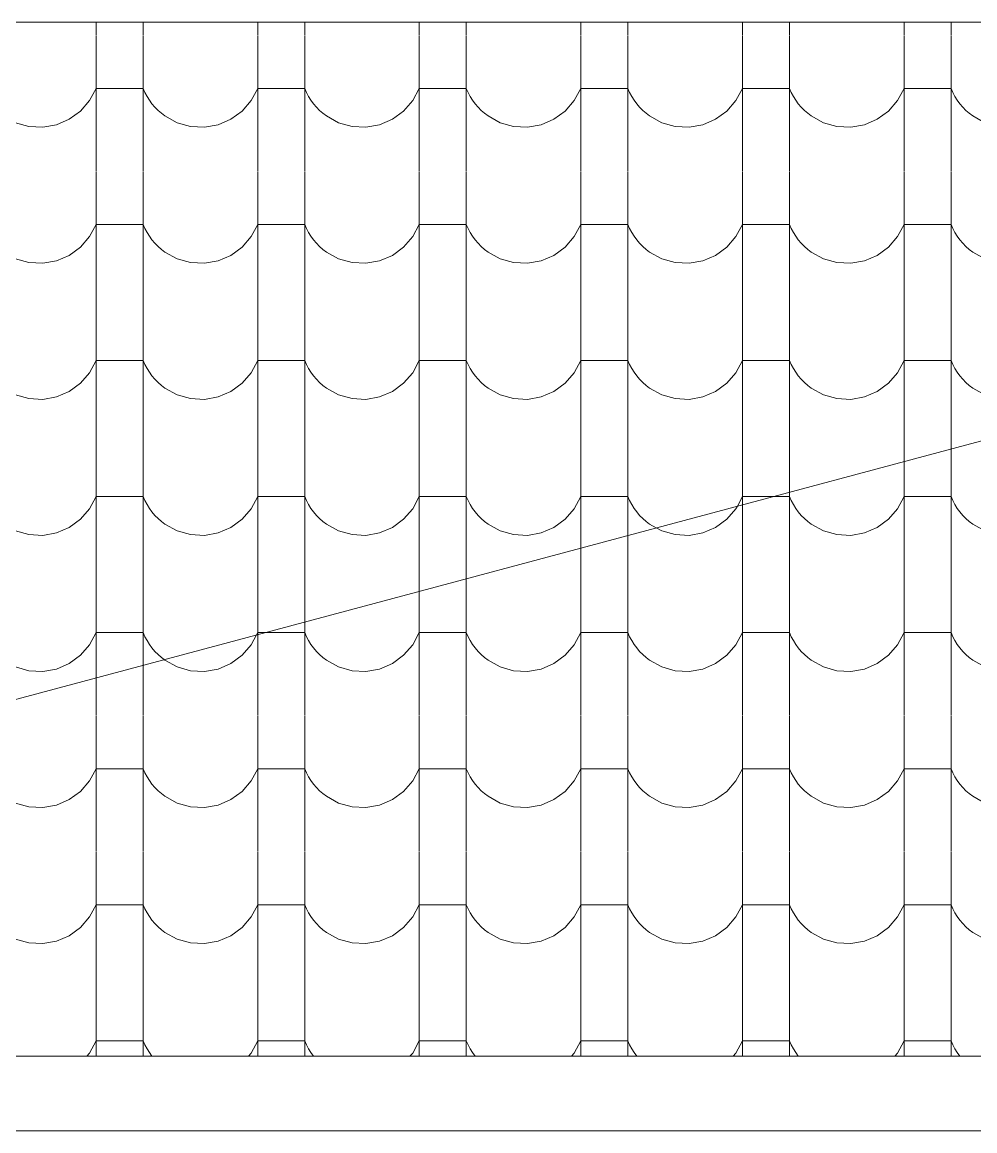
# Model space of a CAD drawing. Header units: millimetres. Extents: x 3554773 to 3850347, y -1853213 to -1653133.
# Drawn here: x 3600407 to 3604341, y -1693890 to -1689310 of the extents above; entities that cross this region are included whole.
import ezdxf

# ---------------------------------------------------------------- set-up
doc = ezdxf.new("R2010")
doc.units = ezdxf.units.MM
doc.header["$MEASUREMENT"] = 0
doc.set_wipeout_variables(frame=1)
doc.linetypes.add('Wipeout_Contour', pattern=[1000, 0, -1000])
doc.layers.add('Shell - Roof', color=7, linetype='Continuous')
doc.layers.add('Structural - Bearing', color=7, linetype='Continuous')
for name, color, linetype, lineweight, true_color in [('Shell - Roof_Pen_No__72', 7, 'Continuous', 20, 0xbf8080), ('Shell - Roof_Pen_No__92', 7, 'Continuous', 13, 0xbf8080), ('Structural - Bearing_Pen_No__87', 7, 'Continuous', 20, 0x6a6a6a)]:
    doc.layers.add(name, color=color, linetype=linetype, lineweight=lineweight, true_color=true_color)

# ---------------------------------------------------------------- blocks, each defined once
blk = doc.blocks.new('*X17', base_point=(2062354.7, -947561.6))
at = {"layer": 'Shell - Roof_Pen_No__72', "linetype": 'Continuous'}
for p, q in [((3678175.7, -1724558.6), (3678175.7, -1724571.6)), ((3678223.7, -1724558.6), (3678223.7, -1724571.6)), ((3678340.7, -1724558.6), (3678340.7, -1724571.6)), ((3678388.7, -1724558.6), (3678388.7, -1724571.6)), ((3678505.7, -1724558.6), (3678505.7, -1724571.6)), ((3678553.7, -1724558.6), (3678553.7, -1724571.6)), ((3678670.7, -1724558.6), (3678670.7, -1724571.6)), ((3678718.7, -1724558.6), (3678718.7, -1724571.6)), ((3678835.7, -1724558.6), (3678835.7, -1724571.6)), ((3678883.7, -1724558.6), (3678883.7, -1724571.6)), ((3679000.7, -1724558.6), (3679000.7, -1724571.6)), ((3679048.7, -1724558.6), (3679048.7, -1724571.6)), ((3678175.7, -1724572.1), (3678175.7, -1724710.6)), ((3678223.7, -1724572.1), (3678223.7, -1724710.6)), ((3678340.7, -1724572.1), (3678340.7, -1724710.6)), ((3678388.7, -1724572.1), (3678388.7, -1724710.6)), ((3678505.7, -1724572.1), (3678505.7, -1724710.6)), ((3678553.7, -1724572.1), (3678553.7, -1724710.6)), ((3678670.7, -1724572.1), (3678670.7, -1724710.6)), ((3678718.7, -1724572.1), (3678718.7, -1724710.6)), ((3678835.7, -1724572.1), (3678835.7, -1724710.6)), ((3678883.7, -1724572.1), (3678883.7, -1724710.6)), ((3679000.7, -1724572.1), (3679000.7, -1724710.6)), ((3679048.7, -1724572.1), (3679048.7, -1724710.6)), ((3678169, -1724638.7), (3678175.7, -1724626.2)), ((3678199.7, -1724626.2), (3678175.7, -1724626.2)), ((3678223.7, -1724626.2), (3678199.7, -1724626.2)), ((3678223.7, -1724626.2), (3678225.5, -1724630.4)), ((3678225.5, -1724630.4), (3678227.7, -1724634.4)), ((3678334, -1724638.7), (3678340.7, -1724626.2)), ((3678364.7, -1724626.2), (3678340.7, -1724626.2)), ((3678388.7, -1724626.2), (3678364.7, -1724626.2)), ((3678388.7, -1724626.2), (3678390.5, -1724630.4)), ((3678390.5, -1724630.4), (3678392.7, -1724634.4)), ((3678499, -1724638.7), (3678505.7, -1724626.2)), ((3678529.7, -1724626.2), (3678505.7, -1724626.2)), ((3678553.7, -1724626.2), (3678529.7, -1724626.2)), ((3678553.7, -1724626.2), (3678555.5, -1724630.4)), ((3678555.5, -1724630.4), (3678557.7, -1724634.4)), ((3678664, -1724638.7), (3678670.7, -1724626.2)), ((3678694.7, -1724626.2), (3678670.7, -1724626.2)), ((3678718.7, -1724626.2), (3678694.7, -1724626.2)), ((3678718.7, -1724626.2), (3678720.5, -1724630.4)), ((3678720.5, -1724630.4), (3678722.7, -1724634.4)), ((3678829, -1724638.7), (3678835.7, -1724626.2)), ((3678859.7, -1724626.2), (3678835.7, -1724626.2)), ((3678883.7, -1724626.2), (3678859.7, -1724626.2)), ((3678883.7, -1724626.2), (3678885.5, -1724630.4)), ((3678885.5, -1724630.4), (3678887.7, -1724634.4)), ((3678994, -1724638.7), (3679000.7, -1724626.2)), ((3679024.7, -1724626.2), (3679000.7, -1724626.2)), ((3679048.7, -1724626.2), (3679024.7, -1724626.2)), ((3679048.7, -1724626.2), (3679050.5, -1724630.4)), ((3679050.5, -1724630.4), (3679052.7, -1724634.4)), ((3678159.7, -1724649.4), (3678169, -1724638.7)), ((3678227.7, -1724634.4), (3678230.1, -1724638.3)), ((3678230.1, -1724638.3), (3678232.7, -1724641.9)), ((3678232.7, -1724641.9), (3678235.7, -1724645.4)), ((3678324.7, -1724649.4), (3678334, -1724638.7)), ((3678392.7, -1724634.4), (3678395.1, -1724638.3)), ((3678395.1, -1724638.3), (3678397.7, -1724641.9)), ((3678397.7, -1724641.9), (3678400.7, -1724645.4)), ((3678489.7, -1724649.4), (3678499, -1724638.7)), ((3678557.7, -1724634.4), (3678560.1, -1724638.3)), ((3678560.1, -1724638.3), (3678562.7, -1724641.9)), ((3678562.7, -1724641.9), (3678565.7, -1724645.4)), ((3678654.7, -1724649.4), (3678664, -1724638.7)), ((3678722.7, -1724634.4), (3678725.1, -1724638.3)), ((3678725.1, -1724638.3), (3678727.7, -1724641.9)), ((3678727.7, -1724641.9), (3678730.7, -1724645.4)), ((3678819.7, -1724649.4), (3678829, -1724638.7)), ((3678887.7, -1724634.4), (3678890.1, -1724638.3)), ((3678890.1, -1724638.3), (3678892.7, -1724641.9)), ((3678892.7, -1724641.9), (3678895.7, -1724645.4)), ((3678984.7, -1724649.4), (3678994, -1724638.7)), ((3679052.7, -1724634.4), (3679055.1, -1724638.3)), ((3679055.1, -1724638.3), (3679057.7, -1724641.9)), ((3679057.7, -1724641.9), (3679060.7, -1724645.4)), ((3678148.2, -1724657.8), (3678159.7, -1724649.4)), ((3678235.7, -1724645.4), (3678238.9, -1724648.7)), ((3678238.9, -1724648.7), (3678242.3, -1724651.7)), ((3678242.3, -1724651.7), (3678245.9, -1724654.4)), ((3678245.9, -1724654.4), (3678258.3, -1724661.3)), ((3678313.2, -1724657.8), (3678324.7, -1724649.4)), ((3678400.7, -1724645.4), (3678403.9, -1724648.7)), ((3678403.9, -1724648.7), (3678407.3, -1724651.7)), ((3678407.3, -1724651.7), (3678410.9, -1724654.4)), ((3678410.9, -1724654.4), (3678423.3, -1724661.3)), ((3678478.2, -1724657.8), (3678489.7, -1724649.4)), ((3678565.7, -1724645.4), (3678568.9, -1724648.7)), ((3678568.9, -1724648.7), (3678572.3, -1724651.7)), ((3678572.3, -1724651.7), (3678575.9, -1724654.4)), ((3678575.9, -1724654.4), (3678588.3, -1724661.3)), ((3678643.2, -1724657.8), (3678654.7, -1724649.4)), ((3678730.7, -1724645.4), (3678733.9, -1724648.7)), ((3678733.9, -1724648.7), (3678737.3, -1724651.7)), ((3678737.3, -1724651.7), (3678740.9, -1724654.4)), ((3678740.9, -1724654.4), (3678753.3, -1724661.3)), ((3678808.2, -1724657.8), (3678819.7, -1724649.4)), ((3678895.7, -1724645.4), (3678898.9, -1724648.7)), ((3678898.9, -1724648.7), (3678902.3, -1724651.7)), ((3678902.3, -1724651.7), (3678905.9, -1724654.4)), ((3678905.9, -1724654.4), (3678918.3, -1724661.3)), ((3678973.2, -1724657.8), (3678984.7, -1724649.4)), ((3679060.7, -1724645.4), (3679063.9, -1724648.7)), ((3679063.9, -1724648.7), (3679067.3, -1724651.7)), ((3679067.3, -1724651.7), (3679070.9, -1724654.4)), ((3679070.9, -1724654.4), (3679083.3, -1724661.3)), ((3678093.3, -1724661.3), (3678107, -1724665.1)), ((3678107, -1724665.1), (3678121.2, -1724665.9)), ((3678121.2, -1724665.9), (3678135.2, -1724663.4)), ((3678135.2, -1724663.4), (3678148.2, -1724657.8)), ((3678258.3, -1724661.3), (3678272, -1724665.1)), ((3678272, -1724665.1), (3678286.2, -1724665.9)), ((3678286.2, -1724665.9), (3678300.2, -1724663.4)), ((3678300.2, -1724663.4), (3678313.2, -1724657.8)), ((3678423.3, -1724661.3), (3678437, -1724665.1)), ((3678437, -1724665.1), (3678451.2, -1724665.9)), ((3678451.2, -1724665.9), (3678465.2, -1724663.4)), ((3678465.2, -1724663.4), (3678478.2, -1724657.8)), ((3678588.3, -1724661.3), (3678602, -1724665.1)), ((3678602, -1724665.1), (3678616.2, -1724665.9)), ((3678616.2, -1724665.9), (3678630.2, -1724663.4)), ((3678630.2, -1724663.4), (3678643.2, -1724657.8)), ((3678753.3, -1724661.3), (3678767, -1724665.1)), ((3678767, -1724665.1), (3678781.2, -1724665.9)), ((3678781.2, -1724665.9), (3678795.2, -1724663.4)), ((3678795.2, -1724663.4), (3678808.2, -1724657.8)), ((3678918.3, -1724661.3), (3678932, -1724665.1)), ((3678932, -1724665.1), (3678946.2, -1724665.9)), ((3678946.2, -1724665.9), (3678960.2, -1724663.4)), ((3678960.2, -1724663.4), (3678973.2, -1724657.8)), ((3678175.7, -1724711.1), (3678175.7, -1724849.6)), ((3678223.7, -1724711.1), (3678223.7, -1724849.6)), ((3678340.7, -1724711.1), (3678340.7, -1724849.6)), ((3678388.7, -1724711.1), (3678388.7, -1724849.6)), ((3678505.7, -1724711.1), (3678505.7, -1724849.6)), ((3678553.7, -1724711.1), (3678553.7, -1724849.6)), ((3678670.7, -1724711.1), (3678670.7, -1724849.6)), ((3678718.7, -1724711.1), (3678718.7, -1724849.6)), ((3678835.7, -1724711.1), (3678835.7, -1724849.6)), ((3678883.7, -1724711.1), (3678883.7, -1724849.6)), ((3679000.7, -1724711.1), (3679000.7, -1724849.6)), ((3679048.7, -1724711.1), (3679048.7, -1724849.6)), ((3678169, -1724777.7), (3678175.7, -1724765.2)), ((3678199.7, -1724765.2), (3678175.7, -1724765.2)), ((3678223.7, -1724765.2), (3678199.7, -1724765.2)), ((3678223.7, -1724765.2), (3678225.5, -1724769.4)), ((3678334, -1724777.7), (3678340.7, -1724765.2)), ((3678364.7, -1724765.2), (3678340.7, -1724765.2)), ((3678388.7, -1724765.2), (3678364.7, -1724765.2)), ((3678388.7, -1724765.2), (3678390.5, -1724769.4)), ((3678499, -1724777.7), (3678505.7, -1724765.2)), ((3678529.7, -1724765.2), (3678505.7, -1724765.2)), ((3678553.7, -1724765.2), (3678529.7, -1724765.2)), ((3678553.7, -1724765.2), (3678555.5, -1724769.4)), ((3678664, -1724777.7), (3678670.7, -1724765.2)), ((3678694.7, -1724765.2), (3678670.7, -1724765.2)), ((3678718.7, -1724765.2), (3678694.7, -1724765.2)), ((3678718.7, -1724765.2), (3678720.5, -1724769.4)), ((3678829, -1724777.7), (3678835.7, -1724765.2)), ((3678859.7, -1724765.2), (3678835.7, -1724765.2)), ((3678883.7, -1724765.2), (3678859.7, -1724765.2)), ((3678883.7, -1724765.2), (3678885.5, -1724769.4)), ((3678994, -1724777.7), (3679000.7, -1724765.2)), ((3679024.7, -1724765.2), (3679000.7, -1724765.2)), ((3679048.7, -1724765.2), (3679024.7, -1724765.2)), ((3679048.7, -1724765.2), (3679050.5, -1724769.4)), ((3678159.7, -1724788.4), (3678169, -1724777.7)), ((3678225.5, -1724769.4), (3678227.7, -1724773.4)), ((3678227.7, -1724773.4), (3678230.1, -1724777.3)), ((3678230.1, -1724777.3), (3678232.7, -1724780.9)), ((3678324.7, -1724788.4), (3678334, -1724777.7)), ((3678390.5, -1724769.4), (3678392.7, -1724773.4)), ((3678392.7, -1724773.4), (3678395.1, -1724777.3)), ((3678395.1, -1724777.3), (3678397.7, -1724780.9)), ((3678489.7, -1724788.4), (3678499, -1724777.7)), ((3678555.5, -1724769.4), (3678557.7, -1724773.4)), ((3678557.7, -1724773.4), (3678560.1, -1724777.3)), ((3678560.1, -1724777.3), (3678562.7, -1724780.9)), ((3678654.7, -1724788.4), (3678664, -1724777.7)), ((3678720.5, -1724769.4), (3678722.7, -1724773.4)), ((3678722.7, -1724773.4), (3678725.1, -1724777.3)), ((3678725.1, -1724777.3), (3678727.7, -1724780.9)), ((3678819.7, -1724788.4), (3678829, -1724777.7)), ((3678885.5, -1724769.4), (3678887.7, -1724773.4)), ((3678887.7, -1724773.4), (3678890.1, -1724777.3)), ((3678890.1, -1724777.3), (3678892.7, -1724780.9)), ((3678984.7, -1724788.4), (3678994, -1724777.7)), ((3679050.5, -1724769.4), (3679052.7, -1724773.4)), ((3679052.7, -1724773.4), (3679055.1, -1724777.3)), ((3679055.1, -1724777.3), (3679057.7, -1724780.9)), ((3678148.2, -1724796.8), (3678159.7, -1724788.4)), ((3678232.7, -1724780.9), (3678235.7, -1724784.4)), ((3678235.7, -1724784.4), (3678238.9, -1724787.7)), ((3678238.9, -1724787.7), (3678242.3, -1724790.7)), ((3678242.3, -1724790.7), (3678245.9, -1724793.4)), ((3678313.2, -1724796.8), (3678324.7, -1724788.4)), ((3678397.7, -1724780.9), (3678400.7, -1724784.4)), ((3678400.7, -1724784.4), (3678403.9, -1724787.7)), ((3678403.9, -1724787.7), (3678407.3, -1724790.7)), ((3678407.3, -1724790.7), (3678410.9, -1724793.4)), ((3678478.2, -1724796.8), (3678489.7, -1724788.4)), ((3678562.7, -1724780.9), (3678565.7, -1724784.4)), ((3678565.7, -1724784.4), (3678568.9, -1724787.7)), ((3678568.9, -1724787.7), (3678572.3, -1724790.7)), ((3678572.3, -1724790.7), (3678575.9, -1724793.4)), ((3678643.2, -1724796.8), (3678654.7, -1724788.4)), ((3678727.7, -1724780.9), (3678730.7, -1724784.4)), ((3678730.7, -1724784.4), (3678733.9, -1724787.7)), ((3678733.9, -1724787.7), (3678737.3, -1724790.7)), ((3678737.3, -1724790.7), (3678740.9, -1724793.4)), ((3678808.2, -1724796.8), (3678819.7, -1724788.4)), ((3678892.7, -1724780.9), (3678895.7, -1724784.4)), ((3678895.7, -1724784.4), (3678898.9, -1724787.7)), ((3678898.9, -1724787.7), (3678902.3, -1724790.7)), ((3678902.3, -1724790.7), (3678905.9, -1724793.4)), ((3678973.2, -1724796.8), (3678984.7, -1724788.4)), ((3679057.7, -1724780.9), (3679060.7, -1724784.4)), ((3679060.7, -1724784.4), (3679063.9, -1724787.7)), ((3679063.9, -1724787.7), (3679067.3, -1724790.7)), ((3679067.3, -1724790.7), (3679070.9, -1724793.4)), ((3678093.3, -1724800.3), (3678107, -1724804.1)), ((3678121.2, -1724804.9), (3678135.2, -1724802.4)), ((3678135.2, -1724802.4), (3678148.2, -1724796.8)), ((3678245.9, -1724793.4), (3678258.3, -1724800.3)), ((3678258.3, -1724800.3), (3678272, -1724804.1)), ((3678286.2, -1724804.9), (3678300.2, -1724802.4)), ((3678300.2, -1724802.4), (3678313.2, -1724796.8)), ((3678410.9, -1724793.4), (3678423.3, -1724800.3)), ((3678423.3, -1724800.3), (3678437, -1724804.1)), ((3678451.2, -1724804.9), (3678465.2, -1724802.4)), ((3678465.2, -1724802.4), (3678478.2, -1724796.8)), ((3678575.9, -1724793.4), (3678588.3, -1724800.3)), ((3678588.3, -1724800.3), (3678602, -1724804.1)), ((3678616.2, -1724804.9), (3678630.2, -1724802.4)), ((3678630.2, -1724802.4), (3678643.2, -1724796.8)), ((3678740.9, -1724793.4), (3678753.3, -1724800.3)), ((3678753.3, -1724800.3), (3678767, -1724804.1)), ((3678781.2, -1724804.9), (3678795.2, -1724802.4)), ((3678795.2, -1724802.4), (3678808.2, -1724796.8)), ((3678905.9, -1724793.4), (3678918.3, -1724800.3)), ((3678918.3, -1724800.3), (3678932, -1724804.1)), ((3678946.2, -1724804.9), (3678960.2, -1724802.4)), ((3678960.2, -1724802.4), (3678973.2, -1724796.8)), ((3679070.9, -1724793.4), (3679083.3, -1724800.3)), ((3678107, -1724804.1), (3678121.2, -1724804.9)), ((3678272, -1724804.1), (3678286.2, -1724804.9)), ((3678437, -1724804.1), (3678451.2, -1724804.9)), ((3678602, -1724804.1), (3678616.2, -1724804.9)), ((3678767, -1724804.1), (3678781.2, -1724804.9)), ((3678932, -1724804.1), (3678946.2, -1724804.9)), ((3678175.7, -1724850.1), (3678175.7, -1724988.6)), ((3678223.7, -1724850.1), (3678223.7, -1724988.6)), ((3678340.7, -1724850.1), (3678340.7, -1724988.6)), ((3678388.7, -1724850.1), (3678388.7, -1724988.6)), ((3678505.7, -1724850.1), (3678505.7, -1724988.6)), ((3678553.7, -1724850.1), (3678553.7, -1724988.6)), ((3678670.7, -1724850.1), (3678670.7, -1724988.6)), ((3678718.7, -1724850.1), (3678718.7, -1724988.6)), ((3678835.7, -1724850.1), (3678835.7, -1724988.6)), ((3678883.7, -1724850.1), (3678883.7, -1724988.6)), ((3679000.7, -1724850.1), (3679000.7, -1724988.6)), ((3679048.7, -1724850.1), (3679048.7, -1724988.6)), ((3678169, -1724916.7), (3678175.7, -1724904.2)), ((3678199.7, -1724904.2), (3678175.7, -1724904.2)), ((3678223.7, -1724904.2), (3678199.7, -1724904.2)), ((3678223.7, -1724904.2), (3678225.5, -1724908.4)), ((3678334, -1724916.7), (3678340.7, -1724904.2)), ((3678364.7, -1724904.2), (3678340.7, -1724904.2)), ((3678388.7, -1724904.2), (3678364.7, -1724904.2)), ((3678388.7, -1724904.2), (3678390.5, -1724908.4)), ((3678499, -1724916.7), (3678505.7, -1724904.2)), ((3678529.7, -1724904.2), (3678505.7, -1724904.2)), ((3678553.7, -1724904.2), (3678529.7, -1724904.2)), ((3678553.7, -1724904.2), (3678555.5, -1724908.4)), ((3678664, -1724916.7), (3678670.7, -1724904.2)), ((3678694.7, -1724904.2), (3678670.7, -1724904.2)), ((3678718.7, -1724904.2), (3678694.7, -1724904.2)), ((3678718.7, -1724904.2), (3678720.5, -1724908.4)), ((3678829, -1724916.7), (3678835.7, -1724904.2)), ((3678859.7, -1724904.2), (3678835.7, -1724904.2)), ((3678883.7, -1724904.2), (3678859.7, -1724904.2)), ((3678883.7, -1724904.2), (3678885.5, -1724908.4)), ((3678994, -1724916.7), (3679000.7, -1724904.2)), ((3679024.7, -1724904.2), (3679000.7, -1724904.2)), ((3679048.7, -1724904.2), (3679024.7, -1724904.2)), ((3679048.7, -1724904.2), (3679050.5, -1724908.4)), ((3678225.5, -1724908.4), (3678227.7, -1724912.4)), ((3678227.7, -1724912.4), (3678230.1, -1724916.3)), ((3678390.5, -1724908.4), (3678392.7, -1724912.4)), ((3678392.7, -1724912.4), (3678395.1, -1724916.3)), ((3678555.5, -1724908.4), (3678557.7, -1724912.4)), ((3678557.7, -1724912.4), (3678560.1, -1724916.3)), ((3678720.5, -1724908.4), (3678722.7, -1724912.4)), ((3678722.7, -1724912.4), (3678725.1, -1724916.3)), ((3678885.5, -1724908.4), (3678887.7, -1724912.4)), ((3678887.7, -1724912.4), (3678890.1, -1724916.3)), ((3679050.5, -1724908.4), (3679052.7, -1724912.4)), ((3679052.7, -1724912.4), (3679055.1, -1724916.3)), ((3678148.2, -1724935.8), (3678159.7, -1724927.4)), ((3678159.7, -1724927.4), (3678169, -1724916.7)), ((3678230.1, -1724916.3), (3678232.7, -1724919.9)), ((3678232.7, -1724919.9), (3678235.7, -1724923.4)), ((3678235.7, -1724923.4), (3678238.9, -1724926.7)), ((3678238.9, -1724926.7), (3678242.3, -1724929.7)), ((3678313.2, -1724935.8), (3678324.7, -1724927.4)), ((3678324.7, -1724927.4), (3678334, -1724916.7)), ((3678395.1, -1724916.3), (3678397.7, -1724919.9)), ((3678397.7, -1724919.9), (3678400.7, -1724923.4)), ((3678400.7, -1724923.4), (3678403.9, -1724926.7)), ((3678403.9, -1724926.7), (3678407.3, -1724929.7)), ((3678478.2, -1724935.8), (3678489.7, -1724927.4)), ((3678489.7, -1724927.4), (3678499, -1724916.7)), ((3678560.1, -1724916.3), (3678562.7, -1724919.9)), ((3678562.7, -1724919.9), (3678565.7, -1724923.4)), ((3678565.7, -1724923.4), (3678568.9, -1724926.7)), ((3678568.9, -1724926.7), (3678572.3, -1724929.7)), ((3678643.2, -1724935.8), (3678654.7, -1724927.4)), ((3678654.7, -1724927.4), (3678664, -1724916.7)), ((3678725.1, -1724916.3), (3678727.7, -1724919.9)), ((3678727.7, -1724919.9), (3678730.7, -1724923.4)), ((3678730.7, -1724923.4), (3678733.9, -1724926.7)), ((3678733.9, -1724926.7), (3678737.3, -1724929.7)), ((3678808.2, -1724935.8), (3678819.7, -1724927.4)), ((3678819.7, -1724927.4), (3678829, -1724916.7)), ((3678890.1, -1724916.3), (3678892.7, -1724919.9)), ((3678892.7, -1724919.9), (3678895.7, -1724923.4)), ((3678895.7, -1724923.4), (3678898.9, -1724926.7)), ((3678898.9, -1724926.7), (3678902.3, -1724929.7)), ((3678973.2, -1724935.8), (3678984.7, -1724927.4)), ((3678984.7, -1724927.4), (3678994, -1724916.7)), ((3679055.1, -1724916.3), (3679057.7, -1724919.9)), ((3679057.7, -1724919.9), (3679060.7, -1724923.4)), ((3679060.7, -1724923.4), (3679063.9, -1724926.7)), ((3679063.9, -1724926.7), (3679067.3, -1724929.7)), ((3678135.2, -1724941.4), (3678148.2, -1724935.8)), ((3678242.3, -1724929.7), (3678245.9, -1724932.4)), ((3678245.9, -1724932.4), (3678258.3, -1724939.3)), ((3678300.2, -1724941.4), (3678313.2, -1724935.8)), ((3678407.3, -1724929.7), (3678410.9, -1724932.4)), ((3678410.9, -1724932.4), (3678423.3, -1724939.3)), ((3678465.2, -1724941.4), (3678478.2, -1724935.8)), ((3678572.3, -1724929.7), (3678575.9, -1724932.4)), ((3678575.9, -1724932.4), (3678588.3, -1724939.3)), ((3678630.2, -1724941.4), (3678643.2, -1724935.8)), ((3678737.3, -1724929.7), (3678740.9, -1724932.4)), ((3678740.9, -1724932.4), (3678753.3, -1724939.3)), ((3678795.2, -1724941.4), (3678808.2, -1724935.8)), ((3678902.3, -1724929.7), (3678905.9, -1724932.4)), ((3678905.9, -1724932.4), (3678918.3, -1724939.3)), ((3678960.2, -1724941.4), (3678973.2, -1724935.8)), ((3679067.3, -1724929.7), (3679070.9, -1724932.4)), ((3679070.9, -1724932.4), (3679083.3, -1724939.3)), ((3678093.3, -1724939.3), (3678107, -1724943.1)), ((3678107, -1724943.1), (3678121.2, -1724943.9)), ((3678121.2, -1724943.9), (3678135.2, -1724941.4)), ((3678258.3, -1724939.3), (3678272, -1724943.1)), ((3678272, -1724943.1), (3678286.2, -1724943.9)), ((3678286.2, -1724943.9), (3678300.2, -1724941.4)), ((3678423.3, -1724939.3), (3678437, -1724943.1)), ((3678437, -1724943.1), (3678451.2, -1724943.9)), ((3678451.2, -1724943.9), (3678465.2, -1724941.4)), ((3678588.3, -1724939.3), (3678602, -1724943.1)), ((3678602, -1724943.1), (3678616.2, -1724943.9)), ((3678616.2, -1724943.9), (3678630.2, -1724941.4)), ((3678753.3, -1724939.3), (3678767, -1724943.1)), ((3678767, -1724943.1), (3678781.2, -1724943.9)), ((3678781.2, -1724943.9), (3678795.2, -1724941.4)), ((3678918.3, -1724939.3), (3678932, -1724943.1)), ((3678932, -1724943.1), (3678946.2, -1724943.9)), ((3678946.2, -1724943.9), (3678960.2, -1724941.4)), ((3678175.7, -1724989.1), (3678175.7, -1725127.6)), ((3678223.7, -1724989.1), (3678223.7, -1725127.6)), ((3678340.7, -1724989.1), (3678340.7, -1725127.6)), ((3678388.7, -1724989.1), (3678388.7, -1725127.6)), ((3678505.7, -1724989.1), (3678505.7, -1725127.6)), ((3678553.7, -1724989.1), (3678553.7, -1725127.1)), ((3678670.7, -1724989.1), (3678670.7, -1725095.8)), ((3678718.7, -1724989.1), (3678718.7, -1725082.9)), ((3678835.7, -1724989.1), (3678835.7, -1725051.6)), ((3678883.7, -1724989.1), (3678883.7, -1725038.7)), ((3679000.7, -1724989.1), (3679000.7, -1725007.4)), ((3679048.7, -1724989.1), (3679048.7, -1724994.5)), ((3678169, -1725055.7), (3678175.7, -1725043.2)), ((3678199.7, -1725043.2), (3678175.7, -1725043.2)), ((3678223.7, -1725043.2), (3678199.7, -1725043.2)), ((3678223.7, -1725043.2), (3678225.5, -1725047.4)), ((3678225.5, -1725047.4), (3678227.7, -1725051.4)), ((3678227.7, -1725051.4), (3678230.1, -1725055.3)), ((3678334, -1725055.7), (3678340.7, -1725043.2)), ((3678364.7, -1725043.2), (3678340.7, -1725043.2)), ((3678388.7, -1725043.2), (3678364.7, -1725043.2)), ((3678388.7, -1725043.2), (3678390.5, -1725047.4)), ((3678390.5, -1725047.4), (3678392.7, -1725051.4)), ((3678392.7, -1725051.4), (3678395.1, -1725055.3)), ((3678499, -1725055.7), (3678505.7, -1725043.2)), ((3678529.7, -1725043.2), (3678505.7, -1725043.2)), ((3678553.7, -1725043.2), (3678529.7, -1725043.2)), ((3678553.7, -1725043.2), (3678555.5, -1725047.4)), ((3678555.5, -1725047.4), (3678557.7, -1725051.4)), ((3678557.7, -1725051.4), (3678560.1, -1725055.3)), ((3678664, -1725055.7), (3678670.7, -1725043.2)), ((3678694.7, -1725043.2), (3678670.7, -1725043.2)), ((3678718.7, -1725043.2), (3678694.7, -1725043.2)), ((3678718.7, -1725043.2), (3678720.5, -1725047.4)), ((3678720.5, -1725047.4), (3678722.7, -1725051.4)), ((3678722.7, -1725051.4), (3678725.1, -1725055.3)), ((3678830.5, -1725053), (3678835.7, -1725043.2)), ((3678859.7, -1725043.2), (3678835.7, -1725043.2)), ((3678867.1, -1725043.2), (3678859.7, -1725043.2)), ((3678159.7, -1725066.4), (3678169, -1725055.7)), ((3678230.1, -1725055.3), (3678232.7, -1725058.9)), ((3678232.7, -1725058.9), (3678235.7, -1725062.4)), ((3678235.7, -1725062.4), (3678238.9, -1725065.7)), ((3678324.7, -1725066.4), (3678334, -1725055.7)), ((3678395.1, -1725055.3), (3678397.7, -1725058.9)), ((3678397.7, -1725058.9), (3678400.7, -1725062.4)), ((3678400.7, -1725062.4), (3678403.9, -1725065.7)), ((3678489.7, -1725066.4), (3678499, -1725055.7)), ((3678560.1, -1725055.3), (3678562.7, -1725058.9)), ((3678562.7, -1725058.9), (3678565.7, -1725062.4)), ((3678565.7, -1725062.4), (3678568.9, -1725065.7)), ((3678654.7, -1725066.4), (3678664, -1725055.7)), ((3678725.1, -1725055.3), (3678727.7, -1725058.9)), ((3678727.7, -1725058.9), (3678730.7, -1725062.4)), ((3678730.7, -1725062.4), (3678733.9, -1725065.7)), ((3678148.2, -1725074.8), (3678159.7, -1725066.4)), ((3678238.9, -1725065.7), (3678242.3, -1725068.7)), ((3678242.3, -1725068.7), (3678245.9, -1725071.4)), ((3678245.9, -1725071.4), (3678258.3, -1725078.3)), ((3678313.2, -1725074.8), (3678324.7, -1725066.4)), ((3678403.9, -1725065.7), (3678407.3, -1725068.7)), ((3678407.3, -1725068.7), (3678410.9, -1725071.4)), ((3678410.9, -1725071.4), (3678423.3, -1725078.3)), ((3678478.2, -1725074.8), (3678489.7, -1725066.4)), ((3678568.9, -1725065.7), (3678572.3, -1725068.7)), ((3678572.3, -1725068.7), (3678575.9, -1725071.4)), ((3678575.9, -1725071.4), (3678588.3, -1725078.3)), ((3678643.2, -1725074.8), (3678654.7, -1725066.4)), ((3678733.9, -1725065.7), (3678737.3, -1725068.7)), ((3678737.3, -1725068.7), (3678740.9, -1725071.4)), ((3678740.9, -1725071.4), (3678747.7, -1725075.2)), ((3678093.3, -1725078.3), (3678107, -1725082.1)), ((3678107, -1725082.1), (3678121.2, -1725082.9)), ((3678121.2, -1725082.9), (3678135.2, -1725080.4)), ((3678135.2, -1725080.4), (3678148.2, -1725074.8)), ((3678258.3, -1725078.3), (3678272, -1725082.1)), ((3678272, -1725082.1), (3678286.2, -1725082.9)), ((3678286.2, -1725082.9), (3678300.2, -1725080.4)), ((3678300.2, -1725080.4), (3678313.2, -1725074.8)), ((3678423.3, -1725078.3), (3678437, -1725082.1)), ((3678437, -1725082.1), (3678451.2, -1725082.9)), ((3678451.2, -1725082.9), (3678465.2, -1725080.4)), ((3678465.2, -1725080.4), (3678478.2, -1725074.8)), ((3678588.3, -1725078.3), (3678602, -1725082.1)), ((3678602, -1725082.1), (3678616.2, -1725082.9)), ((3678616.2, -1725082.9), (3678630.2, -1725080.4)), ((3678630.2, -1725080.4), (3678643.2, -1725074.8)), ((3678175.7, -1725128.1), (3678175.7, -1725228.4)), ((3678223.7, -1725128.1), (3678223.7, -1725215.6)), ((3678340.7, -1725128.1), (3678340.7, -1725184.2)), ((3678388.7, -1725128.1), (3678388.7, -1725171.4)), ((3678505.7, -1725128.1), (3678505.7, -1725140)), ((3678169, -1725194.7), (3678175.7, -1725182.2)), ((3678199.7, -1725182.2), (3678175.7, -1725182.2)), ((3678223.7, -1725182.2), (3678199.7, -1725182.2)), ((3678223.7, -1725182.2), (3678225.5, -1725186.4)), ((3678225.5, -1725186.4), (3678227.7, -1725190.4)), ((3678339.4, -1725184.6), (3678340.7, -1725182.2)), ((3678348.3, -1725182.2), (3678340.7, -1725182.2)), ((3678159.7, -1725205.4), (3678169, -1725194.7)), ((3678227.7, -1725190.4), (3678230.1, -1725194.3)), ((3678230.1, -1725194.3), (3678232.7, -1725197.9)), ((3678232.7, -1725197.9), (3678235.7, -1725201.4)), ((3678148.2, -1725213.8), (3678159.7, -1725205.4)), ((3678235.7, -1725201.4), (3678238.9, -1725204.7)), ((3678238.9, -1725204.7), (3678242.3, -1725207.7)), ((3678242.3, -1725207.7), (3678245.1, -1725209.8)), ((3678093.3, -1725217.3), (3678107, -1725221.1)), ((3678107, -1725221.1), (3678121.2, -1725221.9)), ((3678121.2, -1725221.9), (3678135.2, -1725219.4)), ((3678135.2, -1725219.4), (3678148.2, -1725213.8))]:
    blk.add_line(p, q, dxfattribs=at)
blk = doc.blocks.new('Fill_9', base_point=(2062354.7, -947561.6))
at = {"color": 254, "linetype": 'Wipeout_Contour', "lineweight": 0, "ltscale": 16243110.99359402}
blk.add_wipeout([(3675542.1, -1724558.6), (3671600.1, -1725614.9), (3676733.4, -1725614.9), (3680675.4, -1724558.6)], dxfattribs=at).dxf.layer = 'Shell - Roof'
at = {"layer": 'Shell - Roof_Pen_No__72', "linetype": 'Continuous'}
blk.add_blockref('*X17', (2062354.7, -947561.6), dxfattribs=at)
blk = doc.blocks.new('*X19', base_point=(2062354.7, -947561.6))
at = {"layer": 'Shell - Roof_Pen_No__72', "linetype": 'Continuous'}
for p, q in [((3679048.7, -1724994.5), (3679048.7, -1725127.6)), ((3679000.7, -1725007.4), (3679000.7, -1725127.6)), ((3678883.7, -1725038.7), (3678883.7, -1725127.6)), ((3678835.7, -1725051.6), (3678835.7, -1725127.6)), ((3678883.7, -1725043.2), (3678867.1, -1725043.2)), ((3678883.7, -1725043.2), (3678885.5, -1725047.4)), ((3678885.5, -1725047.4), (3678887.7, -1725051.4)), ((3678887.7, -1725051.4), (3678890.1, -1725055.3)), ((3678994, -1725055.7), (3679000.7, -1725043.2)), ((3679024.7, -1725043.2), (3679000.7, -1725043.2)), ((3679048.7, -1725043.2), (3679024.7, -1725043.2)), ((3679048.7, -1725043.2), (3679050.5, -1725047.4)), ((3679050.5, -1725047.4), (3679052.7, -1725051.4)), ((3679052.7, -1725051.4), (3679055.1, -1725055.3)), ((3678819.7, -1725066.4), (3678829, -1725055.7)), ((3678829, -1725055.7), (3678830.5, -1725053)), ((3678890.1, -1725055.3), (3678892.7, -1725058.9)), ((3678892.7, -1725058.9), (3678895.7, -1725062.4)), ((3678895.7, -1725062.4), (3678898.9, -1725065.7)), ((3678984.7, -1725066.4), (3678994, -1725055.7)), ((3679055.1, -1725055.3), (3679057.7, -1725058.9)), ((3679057.7, -1725058.9), (3679060.7, -1725062.4)), ((3679060.7, -1725062.4), (3679063.9, -1725065.7)), ((3678808.2, -1725074.8), (3678819.7, -1725066.4)), ((3678898.9, -1725065.7), (3678902.3, -1725068.7)), ((3678902.3, -1725068.7), (3678905.9, -1725071.4)), ((3678905.9, -1725071.4), (3678918.3, -1725078.3)), ((3678973.2, -1725074.8), (3678984.7, -1725066.4)), ((3679063.9, -1725065.7), (3679067.3, -1725068.7)), ((3679067.3, -1725068.7), (3679070.9, -1725071.4)), ((3679070.9, -1725071.4), (3679083.3, -1725078.3)), ((3678718.7, -1725082.9), (3678718.7, -1725127.6)), ((3678747.7, -1725075.2), (3678753.3, -1725078.3)), ((3678753.3, -1725078.3), (3678767, -1725082.1)), ((3678767, -1725082.1), (3678781.2, -1725082.9)), ((3678781.2, -1725082.9), (3678795.2, -1725080.4)), ((3678795.2, -1725080.4), (3678808.2, -1725074.8)), ((3678918.3, -1725078.3), (3678932, -1725082.1)), ((3678932, -1725082.1), (3678946.2, -1725082.9)), ((3678946.2, -1725082.9), (3678960.2, -1725080.4)), ((3678960.2, -1725080.4), (3678973.2, -1725074.8)), ((3678670.7, -1725095.8), (3678670.7, -1725127.6)), ((3678553.7, -1725127.1), (3678553.7, -1725127.6)), ((3678553.7, -1725128.1), (3678553.7, -1725266.6)), ((3678670.7, -1725128.1), (3678670.7, -1725266.6)), ((3678718.7, -1725128.1), (3678718.7, -1725266.6)), ((3678835.7, -1725128.1), (3678835.7, -1725266.6)), ((3678883.7, -1725128.1), (3678883.7, -1725266.6)), ((3679000.7, -1725128.1), (3679000.7, -1725266.6)), ((3679048.7, -1725128.1), (3679048.7, -1725266.6)), ((3678505.7, -1725140), (3678505.7, -1725266.6)), ((3678388.7, -1725171.4), (3678388.7, -1725266.6)), ((3678334, -1725194.7), (3678339.4, -1725184.6)), ((3678340.7, -1725184.2), (3678340.7, -1725266.6)), ((3678364.7, -1725182.2), (3678348.3, -1725182.2)), ((3678388.7, -1725182.2), (3678364.7, -1725182.2)), ((3678388.7, -1725182.2), (3678390.5, -1725186.4)), ((3678390.5, -1725186.4), (3678392.7, -1725190.4)), ((3678499, -1725194.7), (3678505.7, -1725182.2)), ((3678529.7, -1725182.2), (3678505.7, -1725182.2)), ((3678553.7, -1725182.2), (3678529.7, -1725182.2)), ((3678553.7, -1725182.2), (3678555.5, -1725186.4)), ((3678555.5, -1725186.4), (3678557.7, -1725190.4)), ((3678664, -1725194.7), (3678670.7, -1725182.2)), ((3678694.7, -1725182.2), (3678670.7, -1725182.2)), ((3678718.7, -1725182.2), (3678694.7, -1725182.2)), ((3678718.7, -1725182.2), (3678720.5, -1725186.4)), ((3678720.5, -1725186.4), (3678722.7, -1725190.4)), ((3678829, -1725194.7), (3678835.7, -1725182.2)), ((3678859.7, -1725182.2), (3678835.7, -1725182.2)), ((3678883.7, -1725182.2), (3678859.7, -1725182.2)), ((3678883.7, -1725182.2), (3678885.5, -1725186.4)), ((3678885.5, -1725186.4), (3678887.7, -1725190.4)), ((3678994, -1725194.7), (3679000.7, -1725182.2)), ((3679024.7, -1725182.2), (3679000.7, -1725182.2)), ((3679048.7, -1725182.2), (3679024.7, -1725182.2)), ((3679048.7, -1725182.2), (3679050.5, -1725186.4)), ((3679050.5, -1725186.4), (3679052.7, -1725190.4)), ((3678324.7, -1725205.4), (3678334, -1725194.7)), ((3678392.7, -1725190.4), (3678395.1, -1725194.3)), ((3678395.1, -1725194.3), (3678397.7, -1725197.9)), ((3678397.7, -1725197.9), (3678400.7, -1725201.4)), ((3678489.7, -1725205.4), (3678499, -1725194.7)), ((3678557.7, -1725190.4), (3678560.1, -1725194.3)), ((3678560.1, -1725194.3), (3678562.7, -1725197.9)), ((3678562.7, -1725197.9), (3678565.7, -1725201.4)), ((3678654.7, -1725205.4), (3678664, -1725194.7)), ((3678722.7, -1725190.4), (3678725.1, -1725194.3)), ((3678725.1, -1725194.3), (3678727.7, -1725197.9)), ((3678727.7, -1725197.9), (3678730.7, -1725201.4)), ((3678819.7, -1725205.4), (3678829, -1725194.7)), ((3678887.7, -1725190.4), (3678890.1, -1725194.3)), ((3678890.1, -1725194.3), (3678892.7, -1725197.9)), ((3678892.7, -1725197.9), (3678895.7, -1725201.4)), ((3678984.7, -1725205.4), (3678994, -1725194.7)), ((3679052.7, -1725190.4), (3679055.1, -1725194.3)), ((3679055.1, -1725194.3), (3679057.7, -1725197.9)), ((3679057.7, -1725197.9), (3679060.7, -1725201.4)), ((3678245.1, -1725209.8), (3678245.9, -1725210.4)), ((3678245.9, -1725210.4), (3678258.3, -1725217.3)), ((3678313.2, -1725213.8), (3678324.7, -1725205.4)), ((3678400.7, -1725201.4), (3678403.9, -1725204.7)), ((3678403.9, -1725204.7), (3678407.3, -1725207.7)), ((3678407.3, -1725207.7), (3678410.9, -1725210.4)), ((3678410.9, -1725210.4), (3678423.3, -1725217.3)), ((3678478.2, -1725213.8), (3678489.7, -1725205.4)), ((3678565.7, -1725201.4), (3678568.9, -1725204.7)), ((3678568.9, -1725204.7), (3678572.3, -1725207.7)), ((3678572.3, -1725207.7), (3678575.9, -1725210.4)), ((3678575.9, -1725210.4), (3678588.3, -1725217.3)), ((3678643.2, -1725213.8), (3678654.7, -1725205.4)), ((3678730.7, -1725201.4), (3678733.9, -1725204.7)), ((3678733.9, -1725204.7), (3678737.3, -1725207.7)), ((3678737.3, -1725207.7), (3678740.9, -1725210.4)), ((3678740.9, -1725210.4), (3678753.3, -1725217.3)), ((3678808.2, -1725213.8), (3678819.7, -1725205.4)), ((3678895.7, -1725201.4), (3678898.9, -1725204.7)), ((3678898.9, -1725204.7), (3678902.3, -1725207.7)), ((3678902.3, -1725207.7), (3678905.9, -1725210.4)), ((3678905.9, -1725210.4), (3678918.3, -1725217.3)), ((3678973.2, -1725213.8), (3678984.7, -1725205.4)), ((3679060.7, -1725201.4), (3679063.9, -1725204.7)), ((3679063.9, -1725204.7), (3679067.3, -1725207.7)), ((3679067.3, -1725207.7), (3679070.9, -1725210.4)), ((3679070.9, -1725210.4), (3679083.3, -1725217.3)), ((3678223.7, -1725215.6), (3678223.7, -1725266.6)), ((3678258.3, -1725217.3), (3678272, -1725221.1)), ((3678272, -1725221.1), (3678286.2, -1725221.9)), ((3678286.2, -1725221.9), (3678300.2, -1725219.4)), ((3678300.2, -1725219.4), (3678313.2, -1725213.8)), ((3678423.3, -1725217.3), (3678437, -1725221.1)), ((3678437, -1725221.1), (3678451.2, -1725221.9)), ((3678451.2, -1725221.9), (3678465.2, -1725219.4)), ((3678465.2, -1725219.4), (3678478.2, -1725213.8)), ((3678588.3, -1725217.3), (3678602, -1725221.1)), ((3678602, -1725221.1), (3678616.2, -1725221.9)), ((3678616.2, -1725221.9), (3678630.2, -1725219.4)), ((3678630.2, -1725219.4), (3678643.2, -1725213.8)), ((3678753.3, -1725217.3), (3678767, -1725221.1)), ((3678767, -1725221.1), (3678781.2, -1725221.9)), ((3678781.2, -1725221.9), (3678795.2, -1725219.4)), ((3678795.2, -1725219.4), (3678808.2, -1725213.8)), ((3678918.3, -1725217.3), (3678932, -1725221.1)), ((3678932, -1725221.1), (3678946.2, -1725221.9)), ((3678946.2, -1725221.9), (3678960.2, -1725219.4)), ((3678960.2, -1725219.4), (3678973.2, -1725213.8)), ((3678175.7, -1725228.4), (3678175.7, -1725266.6)), ((3678175.7, -1725267.1), (3678175.7, -1725405.6)), ((3678223.7, -1725267.1), (3678223.7, -1725405.6)), ((3678340.7, -1725267.1), (3678340.7, -1725405.6)), ((3678388.7, -1725267.1), (3678388.7, -1725405.6)), ((3678505.7, -1725267.1), (3678505.7, -1725405.6)), ((3678553.7, -1725267.1), (3678553.7, -1725405.6)), ((3678670.7, -1725267.1), (3678670.7, -1725405.6)), ((3678718.7, -1725267.1), (3678718.7, -1725405.6)), ((3678835.7, -1725267.1), (3678835.7, -1725405.6)), ((3678883.7, -1725267.1), (3678883.7, -1725405.6)), ((3679000.7, -1725267.1), (3679000.7, -1725405.6)), ((3679048.7, -1725267.1), (3679048.7, -1725405.6)), ((3678169, -1725333.7), (3678175.7, -1725321.2)), ((3678199.7, -1725321.2), (3678175.7, -1725321.2)), ((3678223.7, -1725321.2), (3678199.7, -1725321.2)), ((3678223.7, -1725321.2), (3678225.5, -1725325.4)), ((3678334, -1725333.7), (3678340.7, -1725321.2)), ((3678364.7, -1725321.2), (3678340.7, -1725321.2)), ((3678388.7, -1725321.2), (3678364.7, -1725321.2)), ((3678388.7, -1725321.2), (3678390.5, -1725325.4)), ((3678499, -1725333.7), (3678505.7, -1725321.2)), ((3678529.7, -1725321.2), (3678505.7, -1725321.2)), ((3678553.7, -1725321.2), (3678529.7, -1725321.2)), ((3678553.7, -1725321.2), (3678555.5, -1725325.4)), ((3678664, -1725333.7), (3678670.7, -1725321.2)), ((3678694.7, -1725321.2), (3678670.7, -1725321.2)), ((3678718.7, -1725321.2), (3678694.7, -1725321.2)), ((3678718.7, -1725321.2), (3678720.5, -1725325.4)), ((3678829, -1725333.7), (3678835.7, -1725321.2)), ((3678859.7, -1725321.2), (3678835.7, -1725321.2)), ((3678883.7, -1725321.2), (3678859.7, -1725321.2)), ((3678883.7, -1725321.2), (3678885.5, -1725325.4)), ((3678994, -1725333.7), (3679000.7, -1725321.2)), ((3679024.7, -1725321.2), (3679000.7, -1725321.2)), ((3679048.7, -1725321.2), (3679024.7, -1725321.2)), ((3679048.7, -1725321.2), (3679050.5, -1725325.4)), ((3678159.7, -1725344.4), (3678169, -1725333.7)), ((3678225.5, -1725325.4), (3678227.7, -1725329.4)), ((3678227.7, -1725329.4), (3678230.1, -1725333.3)), ((3678230.1, -1725333.3), (3678232.7, -1725336.9)), ((3678324.7, -1725344.4), (3678334, -1725333.7)), ((3678390.5, -1725325.4), (3678392.7, -1725329.4)), ((3678392.7, -1725329.4), (3678395.1, -1725333.3)), ((3678395.1, -1725333.3), (3678397.7, -1725336.9)), ((3678489.7, -1725344.4), (3678499, -1725333.7)), ((3678555.5, -1725325.4), (3678557.7, -1725329.4)), ((3678557.7, -1725329.4), (3678560.1, -1725333.3)), ((3678560.1, -1725333.3), (3678562.7, -1725336.9)), ((3678654.7, -1725344.4), (3678664, -1725333.7)), ((3678720.5, -1725325.4), (3678722.7, -1725329.4)), ((3678722.7, -1725329.4), (3678725.1, -1725333.3)), ((3678725.1, -1725333.3), (3678727.7, -1725336.9)), ((3678819.7, -1725344.4), (3678829, -1725333.7)), ((3678885.5, -1725325.4), (3678887.7, -1725329.4)), ((3678887.7, -1725329.4), (3678890.1, -1725333.3)), ((3678890.1, -1725333.3), (3678892.7, -1725336.9)), ((3678984.7, -1725344.4), (3678994, -1725333.7)), ((3679050.5, -1725325.4), (3679052.7, -1725329.4)), ((3679052.7, -1725329.4), (3679055.1, -1725333.3)), ((3679055.1, -1725333.3), (3679057.7, -1725336.9)), ((3678148.2, -1725352.8), (3678159.7, -1725344.4)), ((3678232.7, -1725336.9), (3678235.7, -1725340.4)), ((3678235.7, -1725340.4), (3678238.9, -1725343.7)), ((3678238.9, -1725343.7), (3678242.3, -1725346.7)), ((3678313.2, -1725352.8), (3678324.7, -1725344.4)), ((3678397.7, -1725336.9), (3678400.7, -1725340.4)), ((3678400.7, -1725340.4), (3678403.9, -1725343.7)), ((3678403.9, -1725343.7), (3678407.3, -1725346.7)), ((3678478.2, -1725352.8), (3678489.7, -1725344.4)), ((3678562.7, -1725336.9), (3678565.7, -1725340.4)), ((3678565.7, -1725340.4), (3678568.9, -1725343.7)), ((3678568.9, -1725343.7), (3678572.3, -1725346.7)), ((3678643.2, -1725352.8), (3678654.7, -1725344.4)), ((3678727.7, -1725336.9), (3678730.7, -1725340.4)), ((3678730.7, -1725340.4), (3678733.9, -1725343.7)), ((3678733.9, -1725343.7), (3678737.3, -1725346.7)), ((3678808.2, -1725352.8), (3678819.7, -1725344.4)), ((3678892.7, -1725336.9), (3678895.7, -1725340.4)), ((3678895.7, -1725340.4), (3678898.9, -1725343.7)), ((3678898.9, -1725343.7), (3678902.3, -1725346.7)), ((3678973.2, -1725352.8), (3678984.7, -1725344.4)), ((3679057.7, -1725336.9), (3679060.7, -1725340.4)), ((3679060.7, -1725340.4), (3679063.9, -1725343.7)), ((3679063.9, -1725343.7), (3679067.3, -1725346.7)), ((3678093.3, -1725356.3), (3678107, -1725360.1)), ((3678135.2, -1725358.4), (3678148.2, -1725352.8)), ((3678242.3, -1725346.7), (3678245.9, -1725349.4)), ((3678245.9, -1725349.4), (3678258.3, -1725356.3)), ((3678258.3, -1725356.3), (3678272, -1725360.1)), ((3678300.2, -1725358.4), (3678313.2, -1725352.8)), ((3678407.3, -1725346.7), (3678410.9, -1725349.4)), ((3678410.9, -1725349.4), (3678423.3, -1725356.3)), ((3678423.3, -1725356.3), (3678437, -1725360.1)), ((3678465.2, -1725358.4), (3678478.2, -1725352.8)), ((3678572.3, -1725346.7), (3678575.9, -1725349.4)), ((3678575.9, -1725349.4), (3678588.3, -1725356.3)), ((3678588.3, -1725356.3), (3678602, -1725360.1)), ((3678630.2, -1725358.4), (3678643.2, -1725352.8)), ((3678737.3, -1725346.7), (3678740.9, -1725349.4)), ((3678740.9, -1725349.4), (3678753.3, -1725356.3)), ((3678753.3, -1725356.3), (3678767, -1725360.1)), ((3678795.2, -1725358.4), (3678808.2, -1725352.8)), ((3678902.3, -1725346.7), (3678905.9, -1725349.4)), ((3678905.9, -1725349.4), (3678918.3, -1725356.3)), ((3678918.3, -1725356.3), (3678932, -1725360.1)), ((3678960.2, -1725358.4), (3678973.2, -1725352.8)), ((3679067.3, -1725346.7), (3679070.9, -1725349.4)), ((3679070.9, -1725349.4), (3679083.3, -1725356.3)), ((3678107, -1725360.1), (3678121.2, -1725360.9)), ((3678121.2, -1725360.9), (3678135.2, -1725358.4)), ((3678272, -1725360.1), (3678286.2, -1725360.9)), ((3678286.2, -1725360.9), (3678300.2, -1725358.4)), ((3678437, -1725360.1), (3678451.2, -1725360.9)), ((3678451.2, -1725360.9), (3678465.2, -1725358.4)), ((3678602, -1725360.1), (3678616.2, -1725360.9)), ((3678616.2, -1725360.9), (3678630.2, -1725358.4)), ((3678767, -1725360.1), (3678781.2, -1725360.9)), ((3678781.2, -1725360.9), (3678795.2, -1725358.4)), ((3678932, -1725360.1), (3678946.2, -1725360.9)), ((3678946.2, -1725360.9), (3678960.2, -1725358.4)), ((3678175.7, -1725406.1), (3678175.7, -1725544.6)), ((3678223.7, -1725406.1), (3678223.7, -1725544.6)), ((3678340.7, -1725406.1), (3678340.7, -1725544.6)), ((3678388.7, -1725406.1), (3678388.7, -1725544.6)), ((3678505.7, -1725406.1), (3678505.7, -1725544.6)), ((3678553.7, -1725406.1), (3678553.7, -1725544.6)), ((3678670.7, -1725406.1), (3678670.7, -1725544.6)), ((3678718.7, -1725406.1), (3678718.7, -1725544.6)), ((3678835.7, -1725406.1), (3678835.7, -1725544.6)), ((3678883.7, -1725406.1), (3678883.7, -1725544.6)), ((3679000.7, -1725406.1), (3679000.7, -1725544.6)), ((3679048.7, -1725406.1), (3679048.7, -1725544.6)), ((3678169, -1725472.7), (3678175.7, -1725460.2)), ((3678199.7, -1725460.2), (3678175.7, -1725460.2)), ((3678223.7, -1725460.2), (3678199.7, -1725460.2)), ((3678223.7, -1725460.2), (3678225.5, -1725464.4)), ((3678225.5, -1725464.4), (3678227.7, -1725468.4)), ((3678227.7, -1725468.4), (3678230.1, -1725472.3)), ((3678334, -1725472.7), (3678340.7, -1725460.2)), ((3678364.7, -1725460.2), (3678340.7, -1725460.2)), ((3678388.7, -1725460.2), (3678364.7, -1725460.2)), ((3678388.7, -1725460.2), (3678390.5, -1725464.4)), ((3678390.5, -1725464.4), (3678392.7, -1725468.4)), ((3678392.7, -1725468.4), (3678395.1, -1725472.3)), ((3678499, -1725472.7), (3678505.7, -1725460.2)), ((3678529.7, -1725460.2), (3678505.7, -1725460.2)), ((3678553.7, -1725460.2), (3678529.7, -1725460.2)), ((3678553.7, -1725460.2), (3678555.5, -1725464.4)), ((3678555.5, -1725464.4), (3678557.7, -1725468.4)), ((3678557.7, -1725468.4), (3678560.1, -1725472.3)), ((3678664, -1725472.7), (3678670.7, -1725460.2)), ((3678694.7, -1725460.2), (3678670.7, -1725460.2)), ((3678718.7, -1725460.2), (3678694.7, -1725460.2)), ((3678718.7, -1725460.2), (3678720.5, -1725464.4)), ((3678720.5, -1725464.4), (3678722.7, -1725468.4)), ((3678722.7, -1725468.4), (3678725.1, -1725472.3)), ((3678829, -1725472.7), (3678835.7, -1725460.2)), ((3678859.7, -1725460.2), (3678835.7, -1725460.2)), ((3678883.7, -1725460.2), (3678859.7, -1725460.2)), ((3678883.7, -1725460.2), (3678885.5, -1725464.4)), ((3678885.5, -1725464.4), (3678887.7, -1725468.4)), ((3678887.7, -1725468.4), (3678890.1, -1725472.3)), ((3678994, -1725472.7), (3679000.7, -1725460.2)), ((3679024.7, -1725460.2), (3679000.7, -1725460.2)), ((3679048.7, -1725460.2), (3679024.7, -1725460.2)), ((3679048.7, -1725460.2), (3679050.5, -1725464.4)), ((3679050.5, -1725464.4), (3679052.7, -1725468.4)), ((3679052.7, -1725468.4), (3679055.1, -1725472.3)), ((3678159.7, -1725483.4), (3678169, -1725472.7)), ((3678230.1, -1725472.3), (3678232.7, -1725475.9)), ((3678232.7, -1725475.9), (3678235.7, -1725479.4)), ((3678235.7, -1725479.4), (3678238.9, -1725482.7)), ((3678324.7, -1725483.4), (3678334, -1725472.7)), ((3678395.1, -1725472.3), (3678397.7, -1725475.9)), ((3678397.7, -1725475.9), (3678400.7, -1725479.4)), ((3678400.7, -1725479.4), (3678403.9, -1725482.7)), ((3678489.7, -1725483.4), (3678499, -1725472.7)), ((3678560.1, -1725472.3), (3678562.7, -1725475.9)), ((3678562.7, -1725475.9), (3678565.7, -1725479.4)), ((3678565.7, -1725479.4), (3678568.9, -1725482.7)), ((3678654.7, -1725483.4), (3678664, -1725472.7)), ((3678725.1, -1725472.3), (3678727.7, -1725475.9)), ((3678727.7, -1725475.9), (3678730.7, -1725479.4)), ((3678730.7, -1725479.4), (3678733.9, -1725482.7)), ((3678819.7, -1725483.4), (3678829, -1725472.7)), ((3678890.1, -1725472.3), (3678892.7, -1725475.9)), ((3678892.7, -1725475.9), (3678895.7, -1725479.4)), ((3678895.7, -1725479.4), (3678898.9, -1725482.7)), ((3678984.7, -1725483.4), (3678994, -1725472.7)), ((3679055.1, -1725472.3), (3679057.7, -1725475.9)), ((3679057.7, -1725475.9), (3679060.7, -1725479.4)), ((3679060.7, -1725479.4), (3679063.9, -1725482.7)), ((3678135.2, -1725497.4), (3678148.2, -1725491.8)), ((3678148.2, -1725491.8), (3678159.7, -1725483.4)), ((3678238.9, -1725482.7), (3678242.3, -1725485.7)), ((3678242.3, -1725485.7), (3678245.9, -1725488.4)), ((3678245.9, -1725488.4), (3678258.3, -1725495.3)), ((3678300.2, -1725497.4), (3678313.2, -1725491.8)), ((3678313.2, -1725491.8), (3678324.7, -1725483.4)), ((3678403.9, -1725482.7), (3678407.3, -1725485.7)), ((3678407.3, -1725485.7), (3678410.9, -1725488.4)), ((3678410.9, -1725488.4), (3678423.3, -1725495.3)), ((3678465.2, -1725497.4), (3678478.2, -1725491.8)), ((3678478.2, -1725491.8), (3678489.7, -1725483.4)), ((3678568.9, -1725482.7), (3678572.3, -1725485.7)), ((3678572.3, -1725485.7), (3678575.9, -1725488.4)), ((3678575.9, -1725488.4), (3678588.3, -1725495.3)), ((3678630.2, -1725497.4), (3678643.2, -1725491.8)), ((3678643.2, -1725491.8), (3678654.7, -1725483.4)), ((3678733.9, -1725482.7), (3678737.3, -1725485.7)), ((3678737.3, -1725485.7), (3678740.9, -1725488.4)), ((3678740.9, -1725488.4), (3678753.3, -1725495.3)), ((3678795.2, -1725497.4), (3678808.2, -1725491.8)), ((3678808.2, -1725491.8), (3678819.7, -1725483.4)), ((3678898.9, -1725482.7), (3678902.3, -1725485.7)), ((3678902.3, -1725485.7), (3678905.9, -1725488.4)), ((3678905.9, -1725488.4), (3678918.3, -1725495.3)), ((3678960.2, -1725497.4), (3678973.2, -1725491.8)), ((3678973.2, -1725491.8), (3678984.7, -1725483.4)), ((3679063.9, -1725482.7), (3679067.3, -1725485.7)), ((3679067.3, -1725485.7), (3679070.9, -1725488.4)), ((3679070.9, -1725488.4), (3679083.3, -1725495.3)), ((3678093.3, -1725495.3), (3678107, -1725499.1)), ((3678107, -1725499.1), (3678121.2, -1725499.9)), ((3678121.2, -1725499.9), (3678135.2, -1725497.4)), ((3678258.3, -1725495.3), (3678272, -1725499.1)), ((3678272, -1725499.1), (3678286.2, -1725499.9)), ((3678286.2, -1725499.9), (3678300.2, -1725497.4)), ((3678423.3, -1725495.3), (3678437, -1725499.1)), ((3678437, -1725499.1), (3678451.2, -1725499.9)), ((3678451.2, -1725499.9), (3678465.2, -1725497.4)), ((3678588.3, -1725495.3), (3678602, -1725499.1)), ((3678602, -1725499.1), (3678616.2, -1725499.9)), ((3678616.2, -1725499.9), (3678630.2, -1725497.4)), ((3678753.3, -1725495.3), (3678767, -1725499.1)), ((3678767, -1725499.1), (3678781.2, -1725499.9)), ((3678781.2, -1725499.9), (3678795.2, -1725497.4)), ((3678918.3, -1725495.3), (3678932, -1725499.1)), ((3678932, -1725499.1), (3678946.2, -1725499.9)), ((3678946.2, -1725499.9), (3678960.2, -1725497.4)), ((3678175.7, -1725545.1), (3678175.7, -1725614.9)), ((3678223.7, -1725545.1), (3678223.7, -1725614.9)), ((3678340.7, -1725545.1), (3678340.7, -1725614.9)), ((3678388.7, -1725545.1), (3678388.7, -1725614.9)), ((3678505.7, -1725545.1), (3678505.7, -1725614.9)), ((3678553.7, -1725545.1), (3678553.7, -1725614.9)), ((3678670.7, -1725545.1), (3678670.7, -1725614.9)), ((3678718.7, -1725545.1), (3678718.7, -1725614.9)), ((3678835.7, -1725545.1), (3678835.7, -1725614.9)), ((3678883.7, -1725545.1), (3678883.7, -1725614.9)), ((3679000.7, -1725545.1), (3679000.7, -1725614.9)), ((3679048.7, -1725545.1), (3679048.7, -1725614.9)), ((3678169, -1725611.7), (3678175.7, -1725599.2)), ((3678199.7, -1725599.2), (3678175.7, -1725599.2)), ((3678223.7, -1725599.2), (3678199.7, -1725599.2)), ((3678223.7, -1725599.2), (3678225.5, -1725603.4)), ((3678225.5, -1725603.4), (3678227.7, -1725607.4)), ((3678334, -1725611.7), (3678340.7, -1725599.2)), ((3678364.7, -1725599.2), (3678340.7, -1725599.2)), ((3678388.7, -1725599.2), (3678364.7, -1725599.2)), ((3678388.7, -1725599.2), (3678390.5, -1725603.4)), ((3678390.5, -1725603.4), (3678392.7, -1725607.4)), ((3678499, -1725611.7), (3678505.7, -1725599.2)), ((3678529.7, -1725599.2), (3678505.7, -1725599.2)), ((3678553.7, -1725599.2), (3678529.7, -1725599.2)), ((3678553.7, -1725599.2), (3678555.5, -1725603.4)), ((3678555.5, -1725603.4), (3678557.7, -1725607.4)), ((3678664, -1725611.7), (3678670.7, -1725599.2)), ((3678694.7, -1725599.2), (3678670.7, -1725599.2)), ((3678718.7, -1725599.2), (3678694.7, -1725599.2)), ((3678718.7, -1725599.2), (3678720.5, -1725603.4)), ((3678720.5, -1725603.4), (3678722.7, -1725607.4)), ((3678829, -1725611.7), (3678835.7, -1725599.2)), ((3678859.7, -1725599.2), (3678835.7, -1725599.2)), ((3678883.7, -1725599.2), (3678859.7, -1725599.2)), ((3678883.7, -1725599.2), (3678885.5, -1725603.4)), ((3678885.5, -1725603.4), (3678887.7, -1725607.4)), ((3678994, -1725611.7), (3679000.7, -1725599.2)), ((3679024.7, -1725599.2), (3679000.7, -1725599.2)), ((3679048.7, -1725599.2), (3679024.7, -1725599.2)), ((3679048.7, -1725599.2), (3679050.5, -1725603.4)), ((3679050.5, -1725603.4), (3679052.7, -1725607.4)), ((3678166.2, -1725614.9), (3678169, -1725611.7)), ((3678227.7, -1725607.4), (3678230.1, -1725611.3)), ((3678230.1, -1725611.3), (3678232.7, -1725614.9)), ((3678331.2, -1725614.9), (3678334, -1725611.7)), ((3678392.7, -1725607.4), (3678395.1, -1725611.3)), ((3678395.1, -1725611.3), (3678397.7, -1725614.9)), ((3678496.2, -1725614.9), (3678499, -1725611.7)), ((3678557.7, -1725607.4), (3678560.1, -1725611.3)), ((3678560.1, -1725611.3), (3678562.7, -1725614.9)), ((3678661.2, -1725614.9), (3678664, -1725611.7)), ((3678722.7, -1725607.4), (3678725.1, -1725611.3)), ((3678725.1, -1725611.3), (3678727.7, -1725614.9)), ((3678826.2, -1725614.9), (3678829, -1725611.7)), ((3678887.7, -1725607.4), (3678890.1, -1725611.3)), ((3678890.1, -1725611.3), (3678892.7, -1725614.9)), ((3678991.2, -1725614.9), (3678994, -1725611.7)), ((3679052.7, -1725607.4), (3679055.1, -1725611.3)), ((3679055.1, -1725611.3), (3679057.7, -1725614.9))]:
    blk.add_line(p, q, dxfattribs=at)
blk = doc.blocks.new('Fill_10', base_point=(2062354.7, -947561.6))
at = {"color": 254, "linetype": 'Wipeout_Contour', "lineweight": 0, "ltscale": 12190911.82455207}
blk.add_wipeout([(3679150, -1724967.4), (3676733.4, -1725614.9), (3681566.6, -1725614.9)], dxfattribs=at).dxf.layer = 'Shell - Roof'
at = {"layer": 'Shell - Roof_Pen_No__72', "linetype": 'Continuous'}
blk.add_blockref('*X19', (2062354.7, -947561.6), dxfattribs=at)

msp = doc.modelspace()

# ---------------------------------------------------------------- wipeouts: each hides what was drawn before it
at = {"color": 254, "linetype": 'Wipeout_Contour', "lineweight": 0, "ltscale": 16254981.3060142}
msp.add_wipeout([(3588176.4, -1693581.6), (3588176.4, -1693890.2), (3621129.2, -1693890.2), (3621129.2, -1693581.6)], dxfattribs=at).dxf.layer = 'Structural - Bearing'

# ---------------------------------------------------------------- next in the draw order: linework, layer by layer
at = {"layer": 'Structural - Bearing_Pen_No__87', "linetype": 'Continuous'}
msp.add_line((3588176.4, -1693890.2), (3621129.2, -1693890.2), dxfattribs=at)

# ---------------------------------------------------------------- next in the draw order: block references
at = {"layer": 'Shell - Roof_Pen_No__72', "linetype": 'Continuous', "xscale": 4.044305905627746, "yscale": 4.044305905627746, "zscale": 4.044305905627746}
msp.add_blockref('Fill_9', (-2934162, 1453103.7), dxfattribs=at)

# ---------------------------------------------------------------- next in the draw order: linework, layer by layer
at = {"layer": 'Shell - Roof_Pen_No__92', "linetype": 'Continuous'}
msp.add_line((3590061.2, -1689309.8), (3610822, -1689309.8), dxfattribs=at)

# ---------------------------------------------------------------- next in the draw order: block references
at = {"layer": 'Shell - Roof_Pen_No__72', "linetype": 'Continuous', "xscale": 4.044305905627746, "yscale": 4.044305905627746, "zscale": 4.044305905627746}
msp.add_blockref('Fill_10', (-2934162, 1453103.7), dxfattribs=at)

# ---------------------------------------------------------------- next in the draw order: linework, layer by layer
at = {"layer": 'Shell - Roof_Pen_No__92', "linetype": 'Continuous'}
msp.add_line((3604652.8, -1690962.9), (3594879.4, -1693581.6), dxfattribs=at)
at = {"layer": 'Structural - Bearing_Pen_No__87', "linetype": 'Continuous'}
msp.add_line((3588176.4, -1693581.6), (3621129.2, -1693581.6), dxfattribs=at)

doc.saveas('drawing.dxf')
